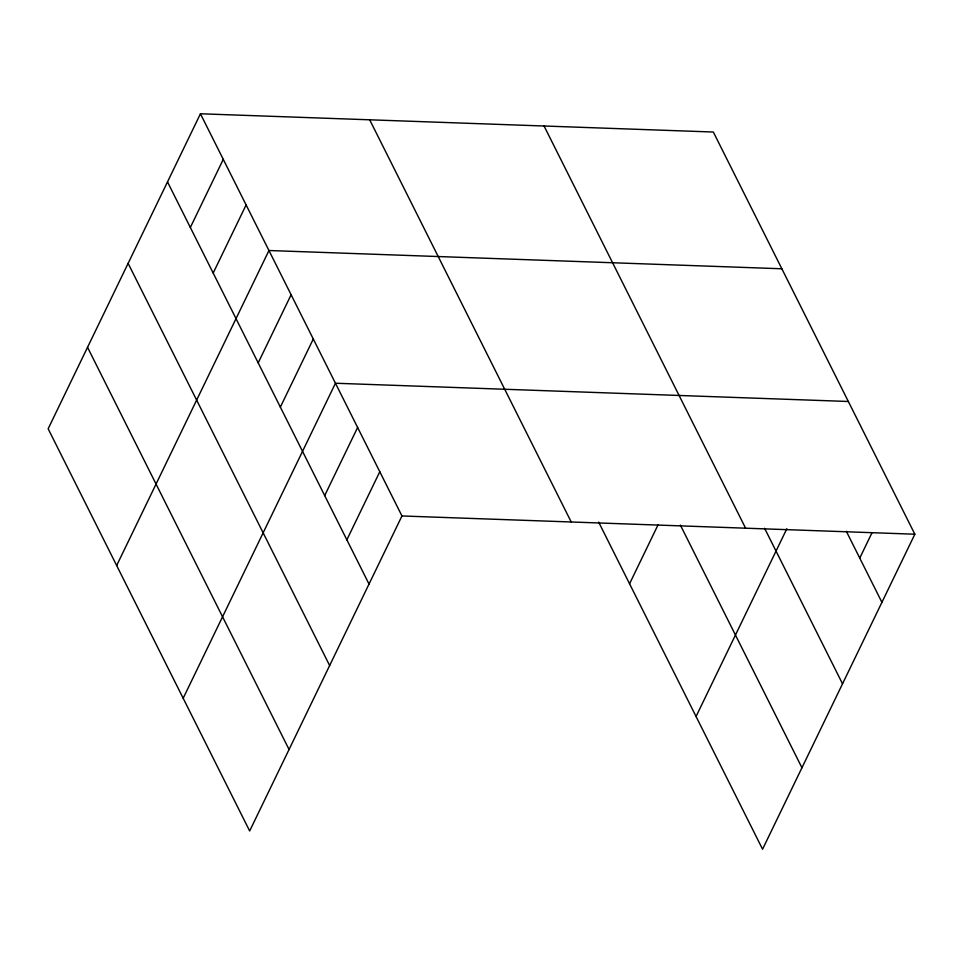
<?xml version="1.0" encoding="UTF-8"?>
<svg xmlns="http://www.w3.org/2000/svg" width="963" height="963" viewBox="0 0 963 963"><rect width="100%" height="100%" fill="white"/><g stroke="black" fill="none" stroke-linecap="round" stroke-linejoin="round"><path stroke-width="1.44" d="M200.436 113.778L48.15 428.788L249.67 830.973L401.956 515.963L200.436 113.778L713.33 132.027L914.85 534.212L762.564 849.222L598.661 522.115M190.337 227.473L223.272 159.352M213.184 273.059L246.107 204.938M116.667 565.534L268.954 250.512L781.848 268.773M258.192 362.882L291.115 294.762M280.353 407.12L313.288 339M183.175 698.247L335.461 383.238L848.343 401.487M324.687 495.596L357.622 427.476M346.861 539.834L379.795 471.726M629.561 583.783L658.15 524.642M696.068 716.508L786.831 528.747M859.754 558.095L872.021 532.72M401.956 515.963L914.85 534.212M846.321 531.275L881.915 602.332M764.61 528.29L842.529 683.802M544.071 126.009L745.591 528.193M680.372 525.1L801.95 767.752M369.684 119.797L571.215 521.982M167.502 181.899L369.034 584.084M128.115 263.368L329.647 665.553M87.537 347.318L289.056 749.503"/></g></svg>
